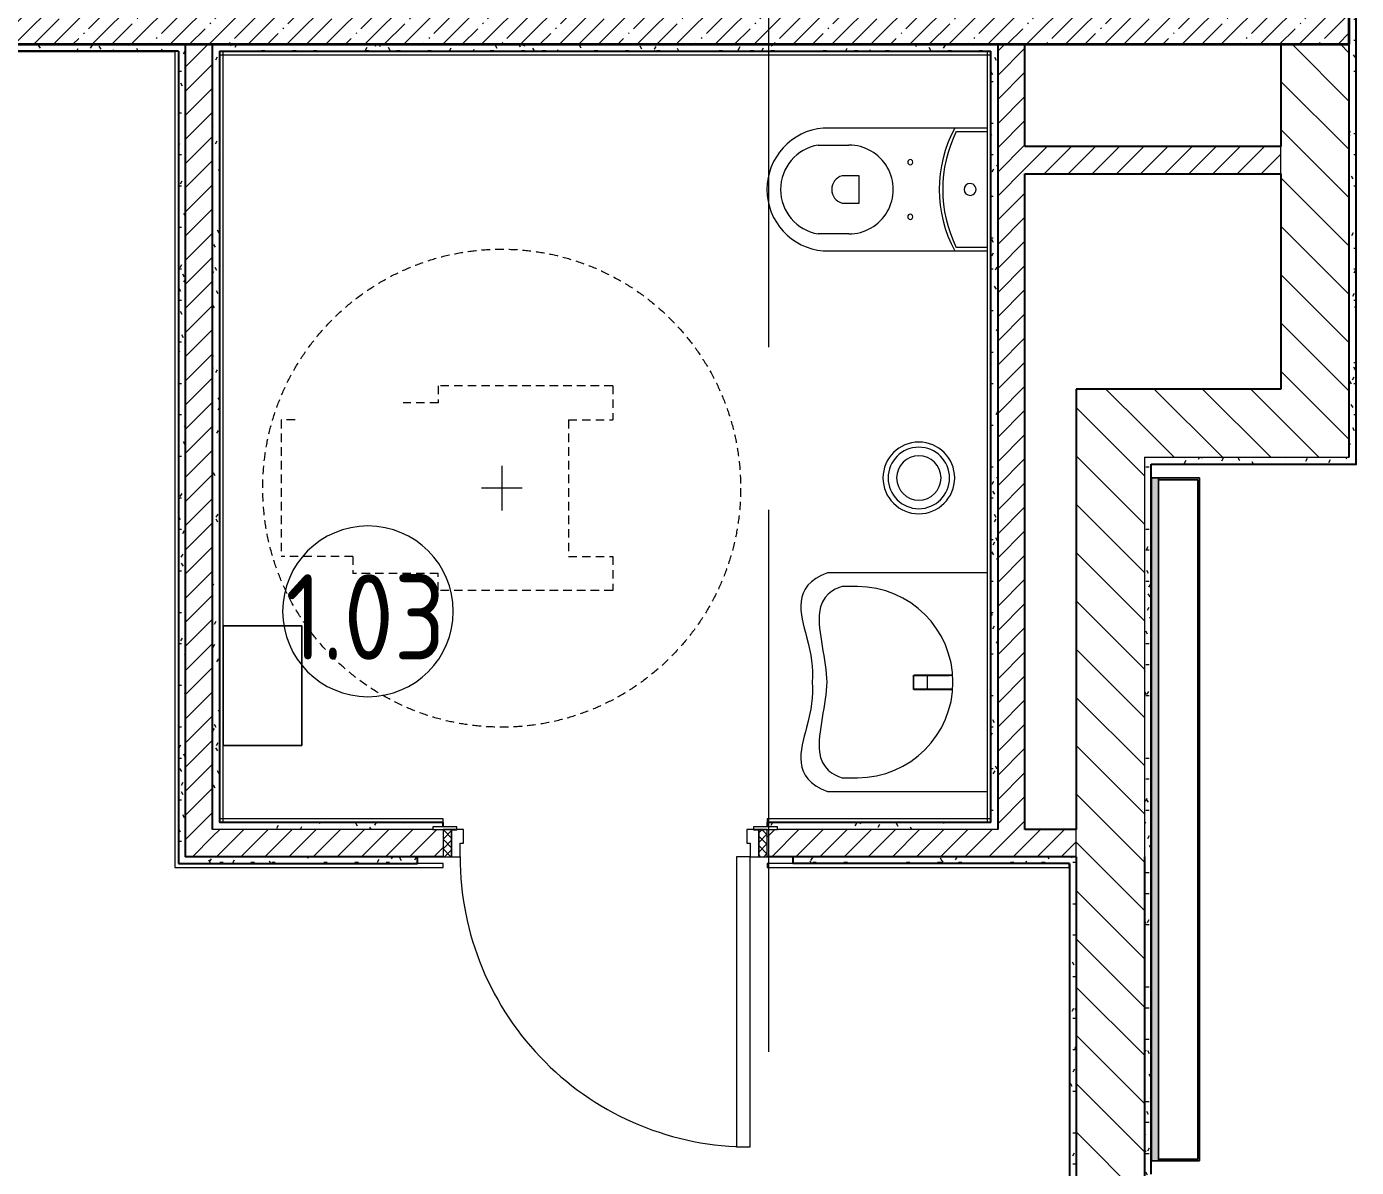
# Model space of a CAD drawing. Header units: millimetres. Extents: x 855 to 103073, y -1987 to 27400.
# Drawn here: x 28632 to 32528, y 22240 to 25582 of the extents above; entities that cross this region are included whole.
import ezdxf

# ---------------------------------------------------------------- set-up
doc = ezdxf.new("R2010")
doc.units = ezdxf.units.MM
doc.linetypes.add('200_ШТРИХ__ш1_п0_6_', pattern=[40, 25, -15])
doc.linetypes.add('Осевая', pattern=[3175, 635, -476.25, 1587.5, -476.25])
for name, color, linetype, lineweight in [('0-1', 7, 'Continuous', 9), ('A-AREA-IDEN', 7, 'Continuous', 9), ('A-DOOR', 7, 'Continuous', 9), ('A-DOOR-4', 7, 'Continuous', 13), ('A-DOOR-FRAM', 7, 'Continuous', 9), ('A-DOOR-FRAM-1', 7, 'Continuous', 13), ('A-WALL', 7, 'Continuous', 9), ('I-FURN', 7, 'Continuous', 9), ('I-FURN-11', 7, '200_ШТРИХ__ш1_п0_6_', 13), ('I-FURN-12', 7, '200_ШТРИХ__ш1_п0_6_', 9), ('I-WALL', 7, 'Continuous', 9), ('P-SANR-FIXT', 7, 'Continuous', 9), ('Оси', 7, 'Continuous', 9), ('Оси-2', 7, 'Осевая', 9)]:
    doc.layers.add(name, color=color, linetype=linetype, lineweight=lineweight)
for name, color, linetype, lineweight, true_color in [('A-WALL-3', 7, 'Continuous', 35, 0x3c3c3c), ('A-WALL-4', 7, 'Continuous', 25, 0x3c3c3c), ('A-WALL-FNSH-2', 7, 'Continuous', 13, 0x3c3c3c), ('I-FURN-10', 11, 'Continuous', 9, 0xffaaaa), ('I-FURN-13', 7, 'Continuous', 9, 0xf0f0f0)]:
    doc.layers.add(name, color=color, linetype=linetype, lineweight=lineweight, true_color=true_color)
doc.layers.add('I-FURN-14', color=7, linetype='Continuous', lineweight=9, transparency=1)
doc.styles.add('GOST Common_7', font='GOST_Common.ttf', dxfattribs={"width": 0.9, "height": 250})
pattern_1 = [(45, (22797.38, 0), (-35.35534, 35.35534), [])]
pattern_2 = [(135, (22797.38, 0), (-70.71068, -70.71068), [])]
pattern_3 = [(0, (22797.38, 0), (121.92, 30.48), [10.058, -81.382, 10.058, -81.382, -487.68]), (0, (22797.38, 0), (121.92, 30.48), [-182.88, 10.058, -172.822, 10.058, -81.382, -213.36]), (0, (22797.38, 0), (121.92, 30.48), [-457.2, 10.058, -50.902, 10.058, -142.342]), (120, (22843.1, 15.24), (-87.356454, 90.345817), [10.058, -81.382, 10.058, -81.382, -487.68]), (120, (22843.1, 15.24), (-87.356454, 90.345817), [-182.88, 10.058, -172.822, 10.058, -81.382, -213.36]), (120, (22843.1, 15.24), (-87.356454, 90.345817), [-457.2, 10.058, -50.902, 10.058, -142.342]), (240, (22858.34, 76.2), (-34.563546, -120.825817), [10.058, -81.382, 10.058, -81.382, -487.68]), (240, (22858.34, 76.2), (-34.563546, -120.825817), [-182.88, 10.058, -172.822, 10.058, -81.382, -213.36]), (240, (22858.34, 76.2), (-34.563546, -120.825817), [-457.2, 10.058, -50.902, 10.058, -142.342])]

# ---------------------------------------------------------------- blocks, each defined once
blk = doc.blocks.new('110_Дверь_СКБ_1Ст_Внутренняя1 - Д-8т 950x2100h_СУ-31746493-План разверток пом_ 1_02_ Этаж 1')
at = {"layer": 'A-DOOR'}
h = blk.add_hatch(dxfattribs=at)
h.set_pattern_fill('FP_31', color=256, style=0, pattern_type=2)
h.set_pattern_definition([(135, (1826.41, 104.685), (-14.14214, -14.14214), []), (225, (1826.41, 104.685), (14.14214, -14.14214), [])])
h.paths.add_polyline_path([(487.5, 40), (462.5, 40), (462.5, -40), (487.5, -40)])
at = {"layer": 'A-DOOR-FRAM'}
h = blk.add_hatch(dxfattribs=at)
h.set_pattern_fill('FP_32', color=256, style=0, pattern_type=2)
h.set_pattern_definition([(45, (-296.384, 104.685), (-14.1421, 14.1421), []), (135, (-296.384, 104.685), (-14.1421, -14.1421), [])])
h.paths.add_polyline_path([(-437.5, 40), (-462.5, 40), (-462.5, -40), (-437.5, -40)])
at = {"layer": 'A-DOOR'}
blk.add_arc((-412.5, 40), 850, 360, 90, dxfattribs=at)
at = {"layer": 'A-DOOR-4'}
for p, q in [((-412.5, 890), (-412.5, 40)), ((-372.5, 890), (-412.5, 890)), ((-372.5, 40), (-372.5, 890)), ((-412.5, 40), (-372.5, 40))]:
    blk.add_line(p, q, dxfattribs=at)
at = {"layer": 'A-DOOR-FRAM-1'}
for p, q in [((-437.5, 40), (-462.5, 40)), ((-462.5, 40), (-462.5, -40)), ((-412.5, 40), (-437.5, 40)), ((-437.5, 40), (-437.5, -40)), ((-437.5, -40), (-437.5, 40)), ((-412.5, 0), (-412.5, 40)), ((437.5, 40), (437.5, 0)), ((462.5, 40), (437.5, 40)), ((462.5, -40), (462.5, 40)), ((487.5, 40), (462.5, 40)), ((462.5, 40), (462.5, -40)), ((487.5, -40), (487.5, 40)), ((-402.5, 0), (-412.5, 0)), ((-402.5, -40), (-402.5, 0)), ((437.5, 0), (427.5, 0)), ((427.5, 0), (427.5, -40)), ((-422.5, -40), (-492.5, -40)), ((-492.5, -40), (-492.5, -48)), ((-492.5, -48), (-422.5, -48)), ((-462.5, -40), (-437.5, -40)), ((-422.5, -39), (-437.5, -39)), ((-437.5, -39), (-437.5, -40)), ((-437.5, -40), (-402.5, -40)), ((-437.5, -40), (-422.5, -40)), ((-422.5, -40), (-422.5, -39)), ((-422.5, -48), (-422.5, -40)), ((427.5, -40), (462.5, -40)), ((462.5, -39), (447.5, -39)), ((447.5, -39), (447.5, -40)), ((447.5, -40), (462.5, -40)), ((517.5, -40), (447.5, -40)), ((447.5, -40), (447.5, -48)), ((447.5, -48), (517.5, -48)), ((462.5, -40), (462.5, -39)), ((462.5, -40), (487.5, -40)), ((517.5, -48), (517.5, -40))]:
    blk.add_line(p, q, dxfattribs=at)
blk = doc.blocks.new('FRT_2D_Символ _разворот МГН_1 - D1_4_Символ доступности разворота МГН _360__-18618045-План разверток пом_ 1_02_ Этаж 1')
at = {"layer": 'I-FURN'}
for p, q in [((0, 60.4), (0, -59.6)), ((-65, 0), (65, 0))]:
    blk.add_line(p, q, dxfattribs=at)
at = {"layer": 'I-FURN-11'}
for p, q in [((-300, 325.4), (-300, -185.8)), ((-300, 325.4), (-200, 325.4)), ((-200, 195.4), (-200, 325.4)), ((200, 325.4), (300, 325.4)), ((200, 195.4), (200, 325.4)), ((300, 325.4), (300, -185.8)), ((-200, 195.4), (200, 195.4)), ((-300, -185.8), (-250, -185.8)), ((-250, -185.8), (-250, -288.4)), ((300, -185.8), (250, -185.8)), ((250, -185.8), (250, -435.8)), ((200, -435.8), (250, -435.8)), ((200, -435.8), (200, -645.8)), ((-200, -605.4), (-200, -645.8)), ((-200, -645.8), (200, -645.8))]:
    blk.add_line(p, q, dxfattribs=at)
at = {"layer": 'I-FURN-12'}
blk.add_circle((0, 0), 700, dxfattribs=at)
blk = doc.blocks.new('Бизиборд лего 2 - бизиборд 1_21б-32005728-План разверток пом_ 1_02_ Этаж 1')
at = {"layer": 'I-FURN-14'}
for points in [[(1000, 20), (1000, 140), (-1000, 140), (-1000, 20), (-995, 20), (-995, 135), (995, 135), (995, 20)], [(1000, 20), (-1000, 20), (-1000, 0), (1000, 0)]]:
    blk.add_hatch(color=256, dxfattribs=at).paths.add_polyline_path(points)
at = {"layer": 'I-FURN-13'}
for p, q in [((1000, 140), (-1000, 140)), ((-1000, 140), (-1000, 20)), ((-1000, 20), (-1000, 140)), ((-1000, 140), (1000, 140)), ((1000, 140), (-1000, 140)), ((-1000, 140), (-1000, 20)), ((-1000, 20), (-1000, 140)), ((-1000, 140), (1000, 140)), ((-995, 20), (-995, 135)), ((-995, 135), (995, 135)), ((995, 135), (-995, 135)), ((-995, 135), (-995, 20)), ((995, 135), (995, 20)), ((995, 20), (995, 135)), ((1000, 20), (1000, 140)), ((1000, 140), (1000, 20)), ((1000, 20), (1000, 140)), ((1000, 140), (1000, 20)), ((-1000, 20), (-995, 20)), ((-995, 20), (-1000, 20)), ((-1000, 20), (-995, 20)), ((-995, 20), (-1000, 20)), ((1000, 20), (-1000, 20)), ((-1000, 20), (-1000, 0)), ((-1000, 0), (-1000, 20)), ((-1000, 20), (-995, 20)), ((-1000, 0), (1000, 0)), ((1000, 0), (-1000, 0)), ((-995, 20), (995, 20)), ((995, 20), (-995, 20)), ((-995, 20), (995, 20)), ((995, 20), (1000, 20)), ((1000, 20), (995, 20)), ((995, 20), (1000, 20)), ((1000, 20), (995, 20)), ((995, 20), (1000, 20)), ((1000, 0), (1000, 20)), ((1000, 20), (1000, 0))]:
    blk.add_line(p, q, dxfattribs=at)
blk = doc.blocks.new('WC Seat_2 with Cistern-Wall Based - SE21-33486978-План разверток пом_ 1_02_ Этаж 1')
at = {"layer": 'P-SANR-FIXT'}
for p, q in [((-55, 485.5), (-55, 100.5)), ((-5, 410.5), (-5, 500.5)), ((255, 500.5), (255, 410.5)), ((305, 100.5), (305, 485.5)), ((85, 430.5), (85, 380.5)), ((165, 380.5), (165, 430.5)), ((85, 380.5), (165, 380.5)), ((-55, 100.5), (-55, 5.5)), ((-45, 5.5), (-45, 95.6)), ((295, 95.6), (295, 5.5)), ((305, 5.5), (305, 100.5))]:
    blk.add_line(p, q, dxfattribs=at)
for centre, radius, start, end in [((125, 469.8), 180.7, 4.9791, 175.0209), ((125, 478.7), 131.8, 9.5273, 170.4727), ((125, 418.8), 41.7, 16.2602, 163.7398), ((125, 410.5), 130, 180, 360), ((45, 230.5), 7.5, 0, 180), ((205, 230.5), 7.5, 0, 180), ((45, 230.5), 7.5, 180, 360), ((205, 230.5), 7.5, 180, 360), ((125, -237), 382.5, 61.9275, 118.0725), ((125, -247), 382.5, 63.6122, 116.3878), ((125, 55.5), 17.5, 0, 180), ((125, 55.5), 17.5, 180, 360)]:
    blk.add_arc(centre, radius, start, end, dxfattribs=at)
blk = doc.blocks.new('мусорная корзина - Round_ Metal-30590745-План разверток пом_ 1_02_ Этаж 1')
at = {"layer": 'P-SANR-FIXT'}
for radius, start, end in [(105, 0, 180), (90, 360, 180), (65, 0, 180), (105, 180, 360), (90, 180, 360), (65, 180, 360)]:
    blk.add_arc((0, 0), radius, start, end, dxfattribs=at)
blk = doc.blocks.new('смеситель для раковины - Default-30607276-План разверток пом_ 1_02_ Этаж 1')
at = {"layer": '0-1'}
for p, q in [((-20.4, -97.4), (-20.3, -110)), ((-19.8, -111.8), (19.8, -111.8)), ((20.3, -110), (20.4, -97.4)), ((-19.8, -151.6), (19.7, -151.6))]:
    blk.add_line(p, q, dxfattribs=at)
at = {"layer": '0-1', "flags": 128}
for points in [[(-21.1, -37.8), (-21.1, -48.6), (-21.1, -93.2)], [(21.2, -37.8), (21.1, -56), (21, -111.4)], [(20.8, -150.7), (20.8, -150.6), (20.7, -150.3), (20.7, -149.8), (20.7, -149), (20.8, -147.8), (20.8, -146.9), (20.8, -145.1), (20.8, -142.9), (20.9, -128.2), (21.1, -55.9), (21.1, -88)], [(-20.7, -150.6), (-20.7, -150.5), (-20.7, -150.2), (-20.7, -149.8), (-20.7, -149.1), (-20.7, -148.1), (-20.7, -147.4), (-20.7, -146.4), (-20.7, -144.9), (-20.8, -144), (-20.8, -120.4), (-21.1, -93.2)], [(-19.8, -111.8), (-19.9, -111.8), (-20, -111.8), (-20.1, -111.8), (-20.1, -111.7), (-20.2, -111.7), (-20.3, -111.6), (-20.3, -111.5), (-20.3, -111.5), (-20.3, -111.4), (-20.3, -111.4), (-20.3, -111.4), (-20.3, -111.3), (-20.3, -111.2), (-20.3, -111), (-20.3, -110.8), (-20.3, -110.6), (-20.3, -110.3), (-20.3, -110)], [(20.3, -110), (20.3, -110.3), (20.3, -110.5), (20.3, -110.8), (20.3, -111), (20.3, -111.1), (20.3, -111.3), (20.3, -111.5), (20.3, -111.5), (20.3, -111.5), (20.2, -111.6), (20.2, -111.7), (20.1, -111.7), (20.1, -111.8), (19.8, -111.8)], [(20.9, -146.2), (20.9, -147.7), (20.8, -148.8), (20.8, -149.8), (20.8, -150.4), (20.7, -151.2), (20.6, -151.3), (20.5, -151.4), (20.4, -151.5), (20.2, -151.6), (20, -151.6), (19.7, -151.6)]]:
    blk.add_lwpolyline(points, dxfattribs=at)
at = {"layer": 'P-SANR-FIXT'}
for p, q in [((-21, -151.6), (-21, -37.8)), ((21, -37.8), (21, -151.6)), ((-19.8, -111.7), (-19.7, -144)), ((19.7, -144), (19.8, -112.3)), ((21, -151.6), (-21, -151.6))]:
    blk.add_line(p, q, dxfattribs=at)
at = {"layer": 'P-SANR-FIXT', "flags": 128}
for points in [[(-21.1, -88.1), (-20.9, -138.9), (-20.9, -145.3), (-20.8, -150.2), (-20.7, -149.4), (-20.7, -143.7), (-20.8, -118.3), (-21, -67.6), (-21.1, -42.2), (-21.1, -37.8)], [(21.1, -37.8), (21.1, -42.2), (21, -67.6), (20.8, -118.3), (20.7, -143.7), (20.7, -149.4), (20.8, -150.2), (20.9, -145.3), (20.9, -138.9), (21.1, -88.1)], [(-19.9, -145.2), (-19.9, -133.8), (-20, -122.4), (-20, -111), (-20.1, -99.6), (-20.1, -88.1)], [(20.1, -88.1), (20.1, -94.5), (20.1, -100.8), (20, -107.2), (20, -113.5), (20, -119.9), (20, -126.2), (19.9, -132.6), (19.9, -138.9), (19.9, -145.2)]]:
    blk.add_lwpolyline(points, dxfattribs=at)
at = {"layer": 'P-SANR-FIXT'}
for centre, major_axis, ratio, start_param, end_param in [((-19.8, -109.7), (0.5, 0.002), 0.095848, 1.570429, 3.124299), ((19.8, -109.7), (-0.5, 0.002), 0.095846, 3.158887, 4.712983)]:
    blk.add_ellipse(centre, major_axis=major_axis, ratio=ratio, start_param=start_param, end_param=end_param, dxfattribs=at)
for points, knots in [([(-21.4, -37.6), (-21.4, -38.2), (-21.4, -39.9), (-21.3, -42.6), (-21.3, -45.9), (-21.3, -49.3), (-21.3, -52.8), (-21.2, -55.7), (-21.2, -58), (-21.2, -59.8), (-21.2, -61.5), (-21.2, -63.9), (-21.2, -66.8), (-21.2, -70.4), (-21.2, -73.9), (-21.1, -77.5), (-21.1, -82.2), (-21.1, -85.7), (-21.1, -88.1)], [0.3936565, 0.3936565, 0.3936565, 0.3936565, 0.4166667, 0.4583333, 0.5, 0.5416667, 0.5833333, 0.625, 0.6458333, 0.6666667, 0.6875, 0.7083333, 0.75, 0.7916667, 0.8333333, 0.875, 0.9166667, 1, 1, 1, 1]), ([(-20.9, -37.8), (-20.9, -38.4), (-20.9, -39.8), (-20.9, -41.4), (-20.8, -42.8), (-20.8, -44.1), (-20.8, -45.8), (-20.8, -48.6), (-20.7, -53.5), (-20.6, -60.7), (-20.6, -68.9), (-20.5, -76.5), (-20.5, -85.7), (-20.4, -92.7), (-20.4, -97.4)], [0.25, 0.25, 0.25, 0.25, 0.2777778, 0.3055556, 0.3194444, 0.3333333, 0.3611111, 0.3888889, 0.4444444, 0.5555556, 0.6666667, 0.75, 0.8333333, 1, 1, 1, 1]), ([(-20.6, -41.3), (-20.6, -41.2), (-20.7, -40.7), (-20.7, -40.1), (-20.8, -39.3), (-20.8, -38.9), (-20.8, -38.7)], [0.67427474, 0.67427474, 0.67427474, 0.67427474, 0.67857143, 0.69642857, 0.70535714, 0.71428571, 0.71428571, 0.71428571, 0.71428571]), ([(20.6, -38.6), (20.6, -38.8), (20.5, -39.2), (20.5, -40), (20.4, -41.3), (20.4, -43), (20.4, -44.6), (20.4, -45.8), (20.4, -46.4), (20.4, -46.9), (20.4, -47.4), (20.4, -48.1), (20.3, -49.2), (20.3, -50.7), (20.3, -52.6), (20.3, -54.6), (20.3, -57), (20.2, -60.3), (20.1, -66.9), (20, -78.4), (19.9, -90.5), (19.9, -97.4)], [0.2857143, 0.2857143, 0.2857143, 0.2857143, 0.2946429, 0.3035714, 0.3214286, 0.3571429, 0.3928571, 0.4107143, 0.4196429, 0.4285714, 0.4375, 0.4464286, 0.4642857, 0.5, 0.5357143, 0.5714286, 0.6071429, 0.6428571, 0.7142857, 0.8571429, 1, 1, 1, 1]), ([(20.4, -97.4), (20.4, -91.1), (20.5, -81.8), (20.6, -69.7), (20.7, -60), (20.7, -52.6), (20.8, -47.4), (20.8, -45.2), (20.8, -43.5), (20.9, -41.8), (20.9, -40), (20.9, -38.5), (20.9, -37.9)], [0, 0, 0, 0, 0.2222222, 0.3333333, 0.4444444, 0.5833333, 0.6180556, 0.6527778, 0.6701389, 0.6875, 0.7222222, 0.7487078, 0.7487078, 0.7487078, 0.7487078]), ([(21.1, -88.1), (21.1, -85.1), (21.1, -80.6), (21.2, -74.5), (21.2, -69.9), (21.2, -65.1), (21.2, -60), (21.2, -55.1), (21.3, -50.9), (21.3, -47.5), (21.3, -44.7), (21.3, -42.6), (21.4, -41), (21.4, -39.8), (21.4, -38.7), (21.4, -38), (21.4, -37.7)], [0, 0, 0, 0, 0.0714286, 0.1071429, 0.1428571, 0.1785714, 0.2142857, 0.25, 0.2857143, 0.3214286, 0.3571429, 0.3928571, 0.4107143, 0.4285714, 0.4464286, 0.4642857, 0.4642857, 0.4642857, 0.4642857]), ([(-19.9, -97.4), (-19.9, -90.5), (-20, -78.4), (-20.1, -67), (-20.2, -60.5), (-20.2, -57.1), (-20.3, -54.8), (-20.3, -52.7), (-20.3, -50.8), (-20.3, -49.3), (-20.3, -48.2), (-20.4, -47.6), (-20.4, -47), (-20.4, -46.5), (-20.5, -45.9), (-20.5, -44.9), (-20.5, -44.1), (-20.5, -43.6)], [0, 0, 0, 0, 0.1428571, 0.2857143, 0.3571429, 0.3928571, 0.4285714, 0.4642857, 0.5, 0.5357143, 0.5535714, 0.5625, 0.5714286, 0.5803571, 0.5892857, 0.6071429, 0.6334797, 0.6334797, 0.6334797, 0.6334797]), ([(-19.8, -109.7), (-19.8, -110.1), (-19.8, -110.9), (-19.8, -111.7), (-19.8, -111.8), (-19.8, -111.8)], [0, 0, 0, 0, 0.2, 0.4, 0.5304452, 0.5304452, 0.5304452, 0.5304452]), ([(19.8, -111.8), (19.8, -111.8), (19.8, -111.7), (19.8, -110.9), (19.8, -110.1), (19.8, -109.7)], [0.4695252, 0.4695252, 0.4695252, 0.4695252, 0.6, 0.8, 1, 1, 1, 1]), ([(21, -86.6), (20.9, -86.7), (20.9, -86.8), (20.9, -87), (20.8, -87.2), (20.7, -87.5), (20.6, -87.8), (20.5, -88), (20.4, -88.2), (20.3, -88.3), (20.2, -88.2), (20.1, -88.1)], [0.4, 0.4, 0.4, 0.4, 0.4375, 0.5, 0.6, 0.65, 0.7, 0.75, 0.79375, 0.875, 1, 1, 1, 1]), ([(-19.8, -151.6), (-19.8, -151.6), (-19.8, -151.4), (-19.8, -149.5), (-19.9, -146.7), (-19.9, -145.2)], [0.5274141, 0.5274141, 0.5274141, 0.5274141, 0.6, 0.8, 1, 1, 1, 1]), ([(-19.7, -144), (-19.7, -145.5), (-19.7, -148.5), (-19.7, -151.2), (-19.7, -151.6), (-19.8, -151.6)], [0, 0, 0, 0, 0.2, 0.4, 0.5271653, 0.5271653, 0.5271653, 0.5271653]), ([(19.7, -151.6), (19.7, -151.6), (19.7, -151.6), (19.7, -151.2), (19.7, -150), (19.7, -148.3), (19.7, -146.2), (19.7, -144.8), (19.7, -144)], [0.4725879, 0.4725879, 0.4725879, 0.4725879, 0.5, 0.6, 0.7, 0.8, 0.9, 1, 1, 1, 1]), ([(19.9, -145.2), (19.9, -146), (19.9, -147.4), (19.8, -149.3), (19.8, -150.7), (19.8, -151.5), (19.8, -151.6), (19.7, -151.6)], [0, 0, 0, 0, 0.1, 0.2, 0.3, 0.4, 0.4724791, 0.4724791, 0.4724791, 0.4724791])]:
    blk.add_open_spline(points, degree=3, knots=knots, dxfattribs=at)
for points in [[(-20.8, -88.2), (-20.7, -88.2), (-20.5, -88.2), (-20.2, -88.1), (-20.1, -88.1)], [(-20.1, -88.1), (-20.1, -87.3), (-20.1, -86.5), (-20, -85.7)], [(-19.8, -111.8), (-19.8, -111.8), (-19.8, -111.8), (-19.8, -111.8)], [(19.8, -111.8), (19.8, -111.8), (19.8, -111.8), (19.8, -111.8)], [(20, -85.7), (20.1, -86.5), (20.1, -87.3), (20.1, -88.1)]]:
    blk.add_open_spline(points, degree=3, dxfattribs=at)
blk = doc.blocks.new('SND_Умывальник МГН_Jika - гибкая подводка_ 640х550х165 PN6_3_ ХВ_ГВ накидная гайка BP DN15_ К-гл_кон_ П DN 50-30756074-План разверток пом_ 1_02_ Этаж 1')
at = {"layer": 'P-SANR-FIXT'}
for p, q in [((-320, 468), (-320, 0)), ((320, 0), (320, 468)), ((-280, 425), (-280, 380)), ((280, 380), (280, 425))]:
    blk.add_line(p, q, dxfattribs=at)
blk.add_arc((0, 380), 280, 180, 360, dxfattribs=at)
for points, knots in [([(0, 512.9), (-41.2, 508.8), (-131.1, 523.5), (-281.1, 574.8), (-320, 468)], [-0.715552, -0.715552, -0.715552, -0.715552, -0.3972744, 0, 0, 0, 0]), ([(320, 468), (281.1, 574.8), (131.1, 523.5), (41.2, 508.8), (0, 512.9)], [-0.715552, -0.715552, -0.715552, -0.715552, -0.3182776, 0, 0, 0, 0]), ([(0, 470), (-61.7, 470), (-229.3, 523.4), (-272.8, 450.8), (-280, 425)], [0, 0, 0, 0, 0.3523534, 0.6664917, 0.6664917, 0.6664917, 0.6664917]), ([(280, 425), (272.8, 450.8), (229.3, 523.4), (61.7, 470), (0, 470)], [0, 0, 0, 0, 0.3141383, 0.6664917, 0.6664917, 0.6664917, 0.6664917])]:
    blk.add_open_spline(points, degree=3, knots=knots, dxfattribs=at)
blk = doc.blocks.new('Марка_Помещения - Номер-25198446-План разверток пом_ 1_02_ Этаж 1')
at = {"layer": 'A-AREA-IDEN'}
for start, end in [(360, 180), (180, 360)]:
    blk.add_arc((0, 0), 2.5, start, end, dxfattribs=at)

msp = doc.modelspace()

# ---------------------------------------------------------------- hatches: boundary and pattern name
at = {"layer": 'I-WALL'}
h = msp.add_hatch(dxfattribs=at)
h.set_pattern_fill('FP_5', color=256, style=0, pattern_type=2)
h.set_pattern_definition([(45, (22797.38, 0), (-57.02463, 57.02463), []), (45, (22854.404, 0), (-57.02463, 57.02463), [100.806, -20.161, 3.353, -16.808])])
h.paths.add_polyline_path([(32507.4, 25530), (32507.4, 25750), (26857.4, 25750), (26857.4, 25530), (32307.4, 25530)])
h = msp.add_hatch(dxfattribs=at)
h.set_pattern_fill('FP_44', color=256, style=0, pattern_type=2)
h.set_pattern_definition(pattern_3)
h.paths.add_polyline_path([(32527.4, 24320), (32527.4, 25739), (32507.4, 25739), (32507.4, 24320)])
h = msp.add_hatch(dxfattribs=at)
h.set_pattern_fill('FP_44', color=256, style=0, pattern_type=2)
h.set_pattern_definition(pattern_3)
h.paths.add_polyline_path([(29077.4, 25510), (29097.4, 25510), (29097.4, 25530), (26857.4, 25530), (26857.4, 25510), (29066.4, 25510)])
h = msp.add_hatch(dxfattribs=at)
h.set_pattern_fill('FP_8', color=256, style=0, pattern_type=2)
h.set_pattern_definition(pattern_1)
h.paths.add_polyline_path([(29097.4, 23150), (29177.4, 23150), (29177.4, 25530), (29097.4, 25530), (29097.4, 23670.1)])
h = msp.add_hatch(dxfattribs=at)
h.set_pattern_fill('FP_44', color=256, style=0, pattern_type=2)
h.set_pattern_definition(pattern_3)
h.paths.add_polyline_path([(29197.4, 23250), (29197.4, 25530), (29177.4, 25530), (29177.4, 23250)])
h = msp.add_hatch(dxfattribs=at)
h.set_pattern_fill('FP_44', color=256, style=0, pattern_type=2)
h.set_pattern_definition(pattern_3)
h.paths.add_polyline_path([(31477.4, 25510), (31477.4, 25530), (29197.4, 25530), (29197.4, 25510), (31471.6, 25510)])
h = msp.add_hatch(dxfattribs=at)
h.set_pattern_fill('FP_8', color=256, style=0, pattern_type=2)
h.set_pattern_definition(pattern_1)
h.paths.add_polyline_path([(31557.4, 23230), (31557.4, 25530), (31477.4, 25530), (31477.4, 23230)])
h = msp.add_hatch(dxfattribs=at)
h.set_pattern_fill('FP_24', color=256, style=0, pattern_type=2)
h.set_pattern_definition(pattern_2)
h.paths.add_polyline_path([(32507.4, 24520), (32507.4, 25530), (32307.4, 25530), (32307.4, 24520)])
h = msp.add_hatch(dxfattribs=at)
h.set_pattern_fill('FP_44', color=256, style=0, pattern_type=2)
h.set_pattern_definition(pattern_3)
h.paths.add_polyline_path([(29097.4, 23130), (29097.4, 25510), (29077.4, 25510), (29077.4, 23130)])
h = msp.add_hatch(dxfattribs=at)
h.set_pattern_fill('FP_44', color=256, style=0, pattern_type=2)
h.set_pattern_definition(pattern_3)
h.paths.add_polyline_path([(31457.4, 23250), (31477.4, 23250), (31477.4, 25510), (31457.4, 25510), (31457.4, 23261)])
h = msp.add_hatch(dxfattribs=at)
h.set_pattern_fill('FP_8', color=256, style=0, pattern_type=2)
h.set_pattern_definition(pattern_1)
h.paths.add_polyline_path([(32307.4, 25150), (32307.4, 25230), (31557.4, 25230), (31557.4, 25150)])
h = msp.add_hatch(dxfattribs=at)
h.set_pattern_fill('FP_24', color=256, style=0, pattern_type=2)
h.set_pattern_definition(pattern_2)
h.paths.add_polyline_path([(31707.4, 23150), (31907.4, 23150), (31907.4, 24520), (31707.4, 24520), (31707.4, 23230)])
h = msp.add_hatch(dxfattribs=at)
h.set_pattern_fill('FP_24', color=256, style=0, pattern_type=2)
h.set_pattern_definition(pattern_2)
h.paths.add_polyline_path([(32507.4, 24320), (32507.4, 24520), (31907.4, 24520), (31907.4, 24320)])
h = msp.add_hatch(dxfattribs=at)
h.set_pattern_fill('FP_44', color=256, style=0, pattern_type=2)
h.set_pattern_definition(pattern_3)
h.paths.add_polyline_path([(31907.4, 24300), (32527.4, 24300), (32527.4, 24320), (31907.4, 24320)])
h = msp.add_hatch(dxfattribs=at)
h.set_pattern_fill('FP_44', color=256, style=0, pattern_type=2)
h.set_pattern_definition(pattern_3)
h.paths.add_polyline_path([(31907.4, 22200), (31927.4, 22200), (31927.4, 24300), (31907.4, 24300), (31907.4, 22438.5)])
h = msp.add_hatch(dxfattribs=at)
h.set_pattern_fill('FP_44', color=256, style=0, pattern_type=2)
h.set_pattern_definition(pattern_3)
h.paths.add_polyline_path([(31477.4, 23230), (31477.4, 23250), (30802.4, 23250), (30802.4, 23238), (30832.4, 23238), (30832.4, 23230), (31471.6, 23230)])
h.paths.add_polyline_path([(29177.4, 23230), (29822.4, 23230.9), (29822.4, 23238), (29852.4, 23238), (29852.4, 23250), (29177.4, 23250)])
h = msp.add_hatch(dxfattribs=at)
h.set_pattern_fill('FP_8', color=256, style=0, pattern_type=2)
h.set_pattern_definition(pattern_1)
h.paths.add_polyline_path([(29177.4, 23150), (29852.4, 23150), (29852.4, 23230), (29177.4, 23230)])
h.paths.add_polyline_path([(31707.4, 23150), (31707.4, 23230), (30802.4, 23230), (30802.4, 23150), (31471.6, 23150)])
h = msp.add_hatch(dxfattribs=at)
h.set_pattern_fill('FP_44', color=256, style=0, pattern_type=2)
h.set_pattern_definition(pattern_3)
h.paths.add_polyline_path([(31687.4, 23130), (31707.4, 23130), (31707.4, 23150), (30877.4, 23150), (30877.4, 23130), (31686.4, 23130)])
h.paths.add_polyline_path([(29777.4, 23130), (29777.4, 23150), (29097.4, 23150), (29097.4, 23130)])
h = msp.add_hatch(dxfattribs=at)
h.set_pattern_fill('FP_24', color=256, style=0, pattern_type=2)
h.set_pattern_definition(pattern_2)
h.paths.add_polyline_path([(31907.4, 21082), (31907.4, 23150), (31707.4, 23150), (31707.4, 21082)])
h = msp.add_hatch(dxfattribs=at)
h.set_pattern_fill('FP_44', color=256, style=0, pattern_type=2)
h.set_pattern_definition(pattern_3)
h.paths.add_polyline_path([(31687.4, 21082), (31707.4, 21082), (31707.4, 23130), (31687.4, 23130), (31687.4, 22438.5)])

# ---------------------------------------------------------------- linework, layer by layer
at = {"layer": 'A-WALL'}
for p, q in [((29066.4, 25509), (29066.4, 25510)), ((32307.4, 25150), (32307.4, 25230)), ((31907.4, 24320), (32507.4, 24320)), ((31907.4, 24320), (31907.4, 23150)), ((29822.4, 23230), (29177.4, 23230)), ((31477.4, 23230), (30832.4, 23230)), ((31457.4, 23250), (31457.4, 23250)), ((31707.4, 23150), (31707.4, 23230)), ((31686.4, 23119), (31686.4, 23130))]:
    msp.add_line(p, q, dxfattribs=at)
at = {"layer": 'A-WALL-3'}
for p, q in [((32507.4, 25530), (32507.4, 25750)), ((26857.4, 25530), (32507.4, 25530))]:
    msp.add_line(p, q, dxfattribs=at)
at = {"layer": 'A-WALL-4'}
for p, q in [((32527.4, 24300), (32527.4, 25739)), ((29097.4, 25530), (29097.4, 23150)), ((29177.4, 23230), (29177.4, 25530)), ((31477.4, 25530), (31477.4, 23230)), ((31557.4, 25230), (31557.4, 25530)), ((32307.4, 25530), (32307.4, 25230)), ((32507.4, 24320), (32507.4, 25530)), ((29077.4, 25510), (26857.4, 25510)), ((29077.4, 25510), (29077.4, 23130)), ((29197.4, 25510), (31457.4, 25510)), ((29197.4, 25510), (29197.4, 23250)), ((31457.4, 23250), (31457.4, 25510)), ((32307.4, 25230), (31557.4, 25230)), ((31557.4, 23230), (31557.4, 25150)), ((31557.4, 25150), (32307.4, 25150)), ((32307.4, 25150), (32307.4, 24520)), ((31707.4, 24520), (31707.4, 23230)), ((32307.4, 24520), (31707.4, 24520)), ((31927.4, 22220), (31927.4, 24300)), ((31927.4, 24300), (32527.4, 24300)), ((29852.4, 23250), (29197.4, 23250)), ((29852.4, 23238), (29852.4, 23250)), ((30802.4, 23250), (30802.4, 23238)), ((31457.4, 23250), (30802.4, 23250)), ((31707.4, 23230), (31557.4, 23230)), ((29852.4, 23150), (29097.4, 23150)), ((29777.4, 23130), (29777.4, 23150)), ((31707.4, 23150), (30802.4, 23150)), ((30877.4, 23150), (30877.4, 23130)), ((31707.4, 23150), (31707.4, 20770)), ((31907.4, 23150), (31907.4, 20970)), ((29077.4, 23130), (29777.4, 23130)), ((31687.4, 23130), (30877.4, 23130)), ((31687.4, 23130), (31687.4, 20770))]:
    msp.add_line(p, q, dxfattribs=at)
at = {"layer": 'A-WALL-FNSH-2'}
for p, q in [((32528.4, 24299), (32528.4, 25771)), ((26857.4, 25509), (29066.4, 25509)), ((29066.4, 25509), (29066.4, 23119)), ((29197.4, 25499), (31457.4, 25499)), ((29208.4, 23250), (29208.4, 25510)), ((31446.4, 25510), (31446.4, 23250)), ((31927.4, 24299), (32528.4, 24299)), ((31928.4, 22220), (31928.4, 24300)), ((29852.4, 23261), (29197.4, 23261)), ((29852.4, 23250), (29852.4, 23261)), ((31457.4, 23261), (30802.4, 23261)), ((30802.4, 23261), (30802.4, 23250)), ((29066.4, 23119), (29852.4, 23119)), ((29852.4, 23130), (29777.4, 23130)), ((29852.4, 23119), (29852.4, 23130)), ((30877.4, 23130), (30802.4, 23130)), ((30802.4, 23130), (30802.4, 23119)), ((30802.4, 23119), (31686.4, 23119)), ((31686.4, 23119), (31686.4, 21082))]:
    msp.add_line(p, q, dxfattribs=at)
at = {"layer": 'I-FURN-13'}
for p, q in [((29438.4, 23826), (29208.4, 23826)), ((29208.4, 23826), (29208.4, 23476)), ((29208.4, 23476), (29208.4, 23826)), ((29208.4, 23826), (29438.4, 23826)), ((29438.4, 23476), (29438.4, 23826)), ((29438.4, 23826), (29438.4, 23476)), ((29208.4, 23476), (29438.4, 23476)), ((29438.4, 23476), (29208.4, 23476))]:
    msp.add_line(p, q, dxfattribs=at)
at = {"layer": 'Оси'}
msp.add_line((30807.4, 24898.1), (30807.4, 27398.1), dxfattribs=at)
at = {"layer": 'Оси-2'}
msp.add_line((30807.4, 8767.7), (30807.4, 24898.1), dxfattribs=at)

# ---------------------------------------------------------------- block references
at = {"layer": 'A-AREA-IDEN', "xscale": 99.99999999999993, "yscale": 99.99999999999993, "zscale": 99.99999999999993}
msp.add_blockref('Марка_Помещения - Номер-25198446-План разверток пом_ 1_02_ Этаж 1', (29632.5, 23868.9), dxfattribs=at)
at = {"layer": 'A-DOOR', "rotation": 180}
msp.add_blockref('110_Дверь_СКБ_1Ст_Внутренняя1 - Д-8т 950x2100h_СУ-31746493-План разверток пом_ 1_02_ Этаж 1', (30339.9, 23190), dxfattribs=at)
at = {"layer": 'I-FURN-10', "rotation": 269.9999999999996}
msp.add_blockref('FRT_2D_Символ _разворот МГН_1 - D1_4_Символ доступности разворота МГН _360__-18618045-План разверток пом_ 1_02_ Этаж 1', (30024.3, 24229.7), dxfattribs=at)
at = {"layer": 'I-FURN-13', "rotation": 270.0000000000001}
msp.add_blockref('Бизиборд лего 2 - бизиборд 1_21б-32005728-План разверток пом_ 1_02_ Этаж 1', (31928.4, 23259.5), dxfattribs=at)
at = {"layer": 'P-SANR-FIXT'}
for name, p, rotation in [('WC Seat_2 with Cistern-Wall Based - SE21-33486978-План разверток пом_ 1_02_ Этаж 1', (31451.9, 24979.5), 89.99999999999993), ('SND_Умывальник МГН_Jika - гибкая подводка_ 640х550х165 PN6_3_ ХВ_ГВ накидная гайка BP DN15_ К-гл_кон_ П DN 50-30756074-План разверток пом_ 1_02_ Этаж 1', (31446.4, 23661.6), 90.00000000000357), ('смеситель для раковины - Default-30607276-План разверток пом_ 1_02_ Этаж 1', (31382.7, 23661), 270.0000000000004)]:
    msp.add_blockref(name, p, dxfattribs=dict(at, rotation=rotation))
msp.add_blockref('мусорная корзина - Round_ Metal-30590745-План разверток пом_ 1_02_ Этаж 1', (31246.4, 24259.6), dxfattribs=at)

# ---------------------------------------------------------------- texts
at = {"layer": 'A-AREA-IDEN', "insert": (29390.7, 23977.4), "char_height": 250, "width": 606.076, "attachment_point": 1, "style": 'GOST Common_7'}
msp.add_mtext('1.03', dxfattribs=at)

doc.saveas('drawing.dxf')
